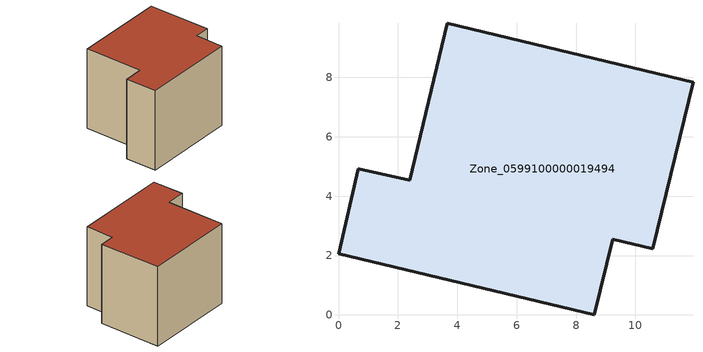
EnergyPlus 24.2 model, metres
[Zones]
Zone_0599100000019494
 floor ground (C_G): 8.61,0 0,2.06 0.67,4.92 2.4,4.53 3.66,9.83 11.94,7.84 10.59,2.23 9.23,2.55 z1.4
 wall outside (C_F): 0,2.06 8.61,0 9.23,2.55 10.59,2.23 11.94,7.84 3.66,9.83 2.4,4.53 0.67,4.92 0,2.06 z1.4:8.97
 roof outside (C_R): 3.66,9.83 2.4,4.53 0.67,4.92 0,2.06 8.61,0 9.23,2.55 10.59,2.23 11.94,7.84 z8.97
[BUILDING]
Pand.0599100000019494: North Axis=0; Terrain=City; Loads Convergence Tolerance Value=0.04; Temperature Convergence Tolerance Value=0.4; Solar Distribution=FullExterior; Maximum Number of Warmup Days=25; Minimum Number of Warmup Days=1
[Site:Location]
Rotterdam.The.Hague.AP_ZH_NLD Design_Conditions: Latitude=51.96; Longitude=4.45; Time Zone=1; Elevation=-4.5
[SITE:GROUNDTEMPERATURE:BUILDINGSURFACE]
18, 18, 18, 18, 18, 18, 18, 18, 18, 18, 18, 18
[MATERIAL] Thermal Absorptance=0.9; Solar Absorptance=0.7; Visible Absorptance=0.7
Name | Roughness | Thickness | Conductivity | Density | Specific Heat
G.D.1965-1974 | MediumSmooth | 0.15 | 0.882353 | 540 | 1210
F.D.1965-1974 | Rough | 0.3 | 0.697674 | 1920 | 840
R.D.1965-1974 | MediumRough | 0.2 | 0.232558 | 1500 | 1000
[CONSTRUCTION]
C_G: G.D.1965-1974
C_F: F.D.1965-1974
C_R: R.D.1965-1974
[ZONE]
Zone_0599100000019494: Type=1; Multiplier=1; Ceiling Height=Autocalculate; Volume=Autocalculate; Floor Area=autocalculate; Part of Total Floor Area=Yes
[ZONEINFILTRATION:DESIGNFLOWRATE]
Infil_Zone_0599100000019494: Zone or ZoneList or Space or SpaceList=Zone_0599100000019494; Schedule=AlwaysOn; Design Flow Rate Calculation Method=Flow/Area; Flow Rate per Floor Area=0.0042; Constant Term Coefficient=1; Temperature Term Coefficient=0; Velocity Term Coefficient=0; Velocity Squared Term Coefficient=0
[HVACTEMPLATE:ZONE:IDEALLOADSAIRSYSTEM]
Zone_0599100000019494: Maximum Heating Supply Air Temperature=50; Minimum Cooling Supply Air Temperature=13; Maximum Heating Supply Air Humidity Ratio=0.0156; Minimum Cooling Supply Air Humidity Ratio=0.0077; Heating Limit=NoLimit; Cooling Limit=NoLimit; Dehumidification Control Type=ConstantSensibleHeatRatio; Cooling Sensible Heat Ratio=0.7; Dehumidification Setpoint=60; Humidification Control Type=None; Humidification Setpoint=30; Outdoor Air Method=None; Outdoor Air Flow Rate per Person=0.00944; Outdoor Air Flow Rate per Zone Floor Area=0; Outdoor Air Flow Rate per Zone=0; Demand Controlled Ventilation Type=None; Outdoor Air Economizer Type=NoEconomizer; Heat Recovery Type=None; Sensible Heat Recovery Effectiveness=0.7; Latent Heat Recovery Effectiveness=0.65
[ZONECONTROL:THERMOSTAT]
ThermostatControl_Zone_0599100000019494: Zone or ZoneList=Zone_0599100000019494; Control Type Schedule=DualSetpointControlType; Control 1=Thermostat_Zone_0599100000019494; Temperature Difference Between Cutout And Setpoint=0
[THERMOSTATSETPOINT:DUALSETPOINT]
Thermostat_Zone_0599100000019494: Heating Setpoint Temperature Schedule=HeatingSetpoint_Zone_0599100000019494; Cooling Setpoint Temperature Schedule=CoolingSetpoint_Zone_0599100000019494
[SCHEDULE:COMPACT]
HeatingSetpoint_Zone_0599100000019494: Through: 12/31, For: AllDays, Until: 24:00, 21
CoolingSetpoint_Zone_0599100000019494: Through: 12/31, For: AllDays, Until: 24:00, 24
DualSetpointControlType: Through: 12/31, For: AllDays, Until: 24:00, 4
AlwaysOn: Through: 12/31, For: AllDays, Until: 24:00, 1
